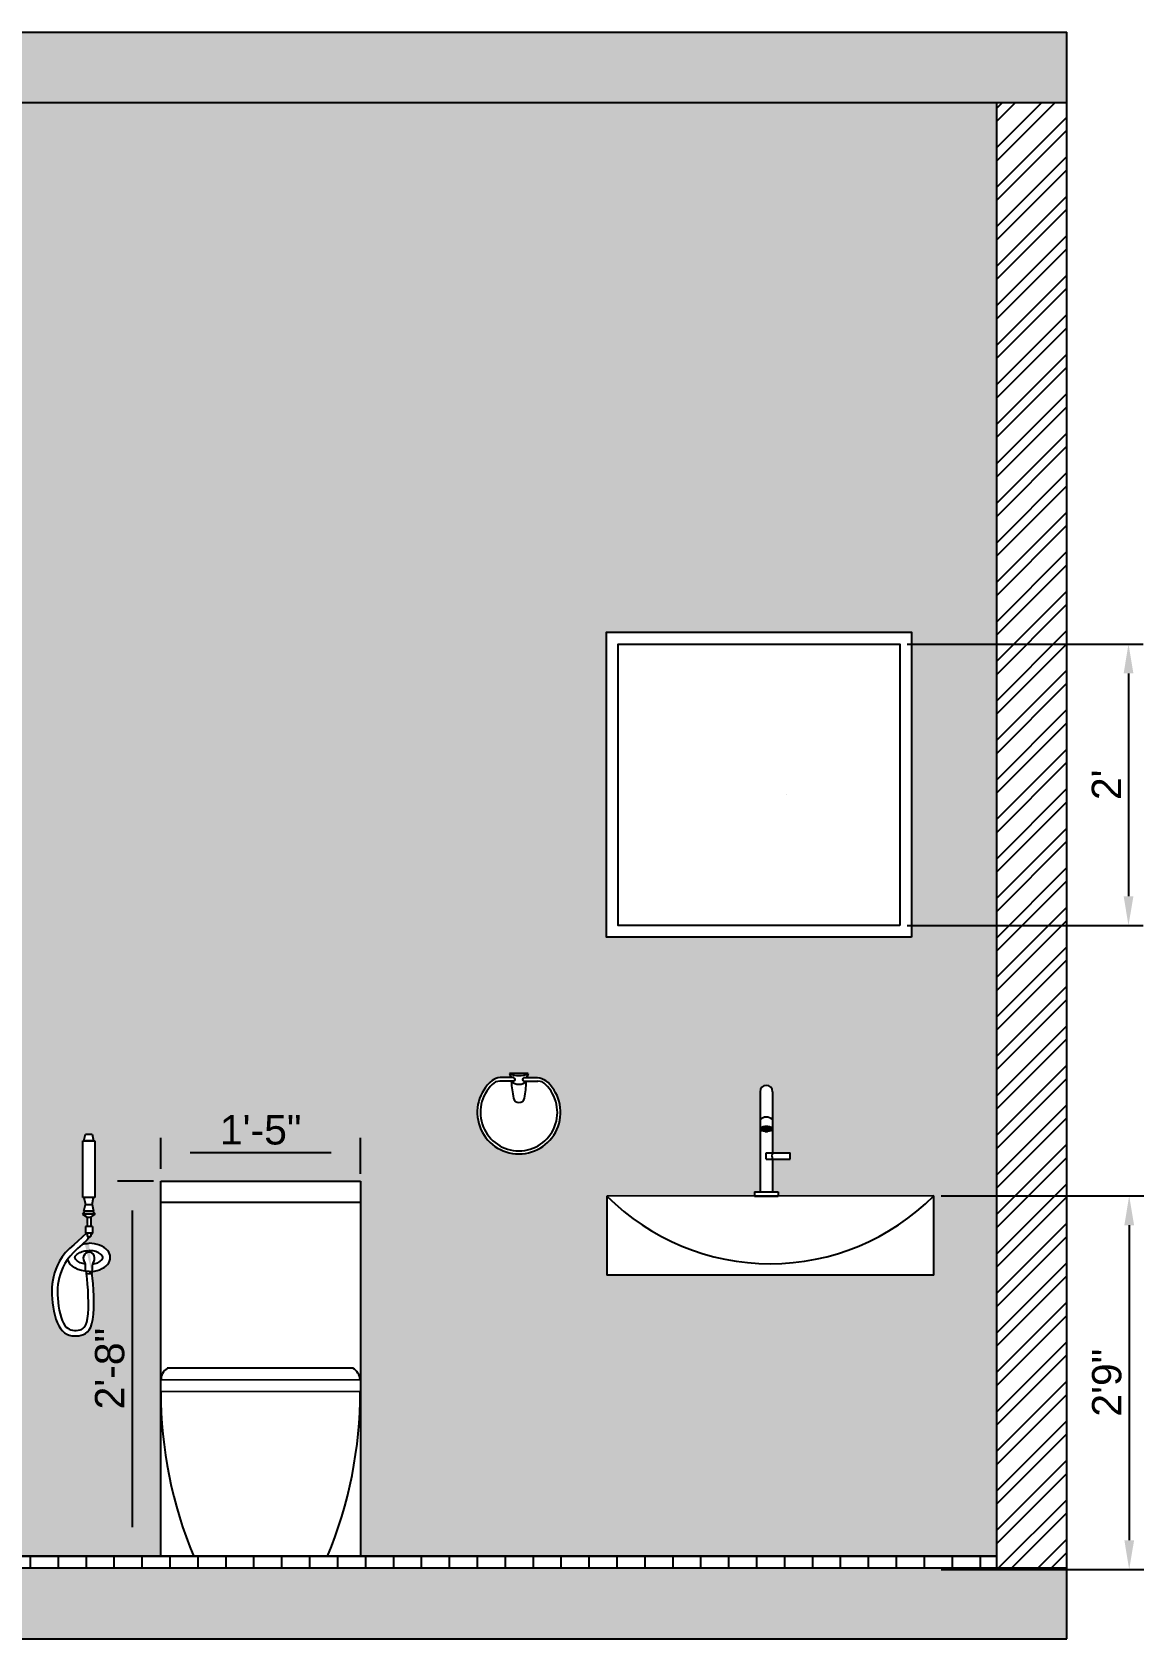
# Model space of a CAD drawing. Header units: feet. Extents: x 600 to 2744, y 411 to 1435.
# Drawn here: x 1417.1 to 1511.9, y 468.8 to 605.8 of the extents above; entities that cross this region are included whole.
import ezdxf

# ---------------------------------------------------------------- set-up
doc = ezdxf.new("R2010")
doc.units = ezdxf.units.FT
for name, color, linetype in [('detail 1', 8, 'Continuous'), ('freecads.com', 7, 'Continuous'), ('model', 250, 'Continuous')]:
    doc.layers.add(name, color=color, linetype=linetype)
doc.styles.get("Standard").update_dxf_attribs({"font": 'arial.ttf'})
doc.dimstyles.new('Copy of ISO-25', dxfattribs={"dimtxt": 2.5, "dimasz": 2.5, "dimexe": 1.25, "dimexo": 0.625, "dimtad": 1, "dimdec": 0, "dimlunit": 4, "dimtxsty": 'Standard', "dimcen": 2.5, "dimadec": 0, "dimazin": 0, "dimtfac": 1, "dimtdec": 0, "dimtmove": 0, "dimatfit": 3, "dimfxl": 1, "dimarcsym": 0})

# ---------------------------------------------------------------- blocks, each defined once
blk = doc.blocks.new('Tap 04')
at = {"ltscale": 80}
for p, q in [((-17, 281.7), (-17, 12)), ((17, 281.7), (17, 117.5)), ((0, 117.5), (64, 117.5)), ((0, 100), (0, 117.5)), ((0, 100), (64, 100)), ((17, 100), (17, 12)), ((64, 100), (64, 117.5)), ((-32, 12), (-32, 0)), ((-32, 12), (32, 12)), ((-32, 0), (32, 0)), ((32, 12), (32, 0))]:
    blk.add_line(p, q, dxfattribs=at)
for centre, radius, start, end in [((0, 281.7), 17, 0, 180), ((0, 187), 26.2, 49.6355, 130.3645), ((0, 156.9), 31.6, 57.4419, 122.5581), ((0, 206.4), 31.6, 237.4419, 302.5581), ((37.2, 108.7), 22.1, 156.6309, 203.3691)]:
    blk.add_arc(centre, radius, start, end, dxfattribs=at)
for p in [(-16, 182.5), (-16, 181.5), (-15, 181), (-14.5, 182.5), (-14.5, 182.5), (-14, 183.5), (-14, 180), (-13.5, 182), (-13, 184), (-12, 184.5), (-12, 180), (-12, 180), (-12, 178.5), (-11.5, 183), (-11, 185.5), (-10.5, 178), (-9.5, 184.5), (-9.5, 181), (-9, 179), (-9, 179), (-8.5, 181.5), (-8, 185.5), (-7.5, 183.5), (-7.5, 183.5), (-7.5, 183.5), (-7.5, 182.5), (-6.5, 180.5), (-6.5, 180.5), (-6.5, 180.5), (-6.5, 180.5), (-6, 186), (-6, 184), (-5.5, 185), (-5.5, 182.5), (-5.5, 178.5), (-5, 180), (-5, 177.5), (-5, 176.5), (-5, 176.5), (-4.5, 184.5), (-4, 183.5), (-4, 182.5), (-4, 181.5), (-3.5, 186), (-3.5, 186), (-3.5, 185), (-3.5, 176.5), (-2.5, 182.5), (-2.5, 181.5), (-2.5, 181.5), (-2.5, 181.5), (-2.5, 181.5), (-2.5, 181.5), (-2.5, 180.5), (-2.5, 179), (-2.5, 179), (-2.5, 179), (-2.5, 174.9), (-2, 187), (-2, 183.5), (-1.5, 184.5), (-1.5, 176.5), (-1.5, 176), (-0.5, 182.5), (-0.5, 182.5), (-0.5, 182.5), (0, 187), (0, 185), (0, 185), (0, 174.8), (0.5, 186), (0.5, 183.5), (0.5, 180.5), (0.5, 179), (0.5, 177.5), (1, 182), (1, 176.5), (2, 186), (2, 182), (2, 182), (2, 182), (2, 178), (2, 174.8), (3, 180), (3.5, 187), (3.5, 184), (3.5, 182), (4, 185), (4, 182), (4, 182), (4, 176), (4.5, 180), (4.5, 180), (5, 187), (5.5, 178.5), (6.5, 186), (6.5, 185), (6.5, 182.5), (6.5, 182.5), (7, 178), (7.5, 179.5), (7.5, 177), (8, 181.5), (8, 181.5), (8.5, 184), (8.5, 184), (9, 179.5), (9, 179.5), (9, 178), (9.5, 185), (9.5, 182), (9.5, 182), (10, 183.5), (11, 183.5), (11.5, 179), (12, 184), (12, 184), (12, 180), (12.5, 182.5), (13.5, 182.5), (13.5, 182.5), (13.5, 180.5), (13.5, 180.5), (15, 180.5)]:
    blk.add_point(p, dxfattribs=at)
blk = doc.blocks.new('*D80')
at = {"color": 0, "linetype": 'Continuous', "lineweight": -2, "transparency": 16777216}
for p, q in [((1428.08, 508.84), (1428.08, 511.5)), ((1445.08, 508.44), (1445.08, 511.5)), ((1430.58, 510.25), (1442.58, 510.25))]:
    blk.add_line(p, q, dxfattribs=at)
at = {"color": 0, "transparency": 16777216}
for points in [[(1430.58, 510.67), (1430.58, 509.84), (1428.08, 510.25)], [(1442.58, 510.67), (1442.58, 509.84), (1445.08, 510.25)]]:
    blk.add_solid(points, dxfattribs=at)
at = {"layer": 'Defpoints', "color": 0, "transparency": 16777216}
for p in [(1445.08, 510.25), (1428.08, 508.22), (1445.08, 507.81)]:
    blk.add_point(p, dxfattribs=at)
at = {"color": 0, "transparency": 16777216, "insert": (1436.58, 512.16), "char_height": 2.5, "attachment_point": 5}
blk.add_mtext('1\'-5"', dxfattribs=at)
blk = doc.blocks.new('*D81')
at = {"color": 0, "linetype": 'Continuous', "lineweight": -2, "transparency": 16777216}
for p, q in [((1427.45, 507.81), (1424.37, 507.81)), ((1425.62, 505.31), (1425.62, 478.32)), ((1427.45, 475.82), (1424.37, 475.82))]:
    blk.add_line(p, q, dxfattribs=at)
at = {"color": 0, "transparency": 16777216}
for points in [[(1425.2, 505.31), (1426.04, 505.31), (1425.62, 507.81)], [(1425.2, 478.32), (1426.04, 478.32), (1425.62, 475.82)]]:
    blk.add_solid(points, dxfattribs=at)
at = {"layer": 'Defpoints', "color": 0, "transparency": 16777216}
for p in [(1428.08, 507.81), (1425.62, 475.82), (1428.08, 475.82)]:
    blk.add_point(p, dxfattribs=at)
at = {"color": 0, "transparency": 16777216, "insert": (1423.72, 491.82), "char_height": 2.5, "attachment_point": 5, "rotation": 90}
blk.add_mtext('2\'-8"', dxfattribs=at)
blk = doc.blocks.new('*D82')
at = {"color": 0, "linetype": 'Continuous', "lineweight": -2, "transparency": 16777216}
for p, q in [((1494.58, 506.55), (1511.86, 506.55)), ((1510.61, 504.05), (1510.61, 477.19)), ((1494.58, 474.69), (1511.86, 474.69))]:
    blk.add_line(p, q, dxfattribs=at)
at = {"color": 0, "transparency": 16777216}
for points in [[(1510.2, 504.05), (1511.03, 504.05), (1510.61, 506.55)], [(1510.2, 477.19), (1511.03, 477.19), (1510.61, 474.69)]]:
    blk.add_solid(points, dxfattribs=at)
at = {"layer": 'Defpoints', "color": 0, "transparency": 16777216}
for p in [(1493.96, 506.55), (1493.96, 474.69), (1510.61, 474.69)]:
    blk.add_point(p, dxfattribs=at)
at = {"color": 0, "transparency": 16777216, "insert": (1508.71, 490.62), "char_height": 2.5, "attachment_point": 5, "rotation": 90}
blk.add_mtext('2\'9"', dxfattribs=at)
blk = doc.blocks.new('*D78')
at = {"color": 0, "linetype": 'Continuous', "lineweight": -2, "transparency": 16777216}
for p, q in [((1491.68, 553.59), (1511.8, 553.59)), ((1510.55, 551.09), (1510.55, 532.09)), ((1491.68, 529.59), (1511.8, 529.59))]:
    blk.add_line(p, q, dxfattribs=at)
at = {"color": 0, "transparency": 16777216}
for points in [[(1510.14, 551.09), (1510.97, 551.09), (1510.55, 553.59)], [(1510.14, 532.09), (1510.97, 532.09), (1510.55, 529.59)]]:
    blk.add_solid(points, dxfattribs=at)
at = {"layer": 'Defpoints', "color": 0, "transparency": 16777216}
for p in [(1491.05, 553.59), (1491.05, 529.59), (1510.55, 529.59)]:
    blk.add_point(p, dxfattribs=at)
at = {"color": 0, "transparency": 16777216, "insert": (1508.67, 541.59), "char_height": 2.5, "attachment_point": 5, "rotation": 90}
blk.add_mtext("2'", dxfattribs=at)

msp = doc.modelspace()

# ---------------------------------------------------------------- hatches: boundary and pattern name
at = {"true_color": 0x000000, "transparency": 33554687}
h = msp.add_hatch(dxfattribs=at)
h.set_pattern_fill('AR-CONC', color=18, scale=0.04)
h.set_pattern_definition([(50, (-2259.6905, -415.154), (7.287387, -0.637563), [0.762, -8.382]), (355, (-2259.6905, -415.154), (-1.409737, 7.642274), [0.6096, -6.705623]), (100.45144, (-2259.083, -415.207), (5.87765, 7.00471), [0.6476, -7.12361]), (46.1842, (-2259.6905, -413.122), (10.843162, -1.681693), [1.143, -12.573]), (96.63556, (-2258.787, -413.262), (9.496165, 9.897045), [0.9714, -10.685424]), (351.18415, (-2259.69, -413.122), (9.496165, 9.897045), [0.9144, -10.05839]), (21, (-2258.6745, -413.63), (6.064576, -4.090608), [0.762, -8.382]), (326, (-2258.6745, -413.63), (2.472081, 7.367519), [0.6096, -6.7056]), (71.45144, (-2258.169, -413.971), (8.536657, 3.276911), [0.6476, -7.123598]), (37.5, (-2259.6905, -415.154), (0.1235441, 3.3822016), [0, -6.62432, 0, -6.8072, 0, -6.731]), (7.5, (-2259.6905, -415.154), (2.6727865, 4.007223), [0, -3.88112, 0, -6.47192, 0, -2.5654]), (327.5, (-2261.9562, -415.154), (5.4236238, -0.2291498), [0, -2.54, 0, -7.9248, 0, -10.5156]), (317.5, (-2262.972, -415.154), (5.925167, 1.0170596), [0, -3.302, 0, -5.26288, 0, -7.4676])])
h.paths.add_polyline_path([(1505.3, 605.75), (1499.3, 605.75), (1362.3, 605.75), (1356.32, 605.75), (1356.32, 599.75), (1362.3, 599.75), (1499.3, 599.75), (1505.3, 599.75)])
h.paths.add_polyline_path([(1505.3, 474.83), (1499.3, 474.83), (1362.32, 474.83), (1356.32, 474.83), (1356.32, 468.78), (1362.32, 468.78), (1505.3, 468.78)])
at = {"true_color": 0xdadbdc}
h = msp.add_hatch(color=254, dxfattribs=at)
h.dxf.hatch_style = 1
h.paths.add_polyline_path([(1499.3, 599.75), (1410.37, 599.75), (1410.37, 475.83), (1428.08, 475.83), (1428.08, 488.79, -0.007314), (1428.07, 489.85), (1428.08, 489.85), (1428.08, 507.81), (1445.08, 507.81), (1445.08, 475.83), (1499.3, 475.83)])
h.paths.add_polyline_path([(1466.05, 554.59), (1492.05, 554.59), (1492.05, 528.59), (1466.05, 528.59)], flags=16)
h.paths.add_polyline_path([(1467.05, 553.59), (1491.05, 553.59), (1491.05, 529.59), (1467.05, 529.59)], flags=0)
h.paths.add_polyline_path([(1456.98, 516.63), (1457.94, 516.63, -0.033809), (1457.79, 516.99), (1459.39, 516.99, -0.033809), (1459.24, 516.63), (1460.19, 516.63, -0.12465), (1460.86, 516.39, -2.755759), (1456.31, 516.39, -0.12465)], flags=16)
h.paths.add_polyline_path([(1458.12, 514.88, 0.3683), (1458.59, 514.51, 0.364182), (1459.06, 514.88, 0.031975), (1459.24, 516.31, -0.171278), (1458.59, 516.05, -0.171278), (1457.94, 516.31, 0.031975)], flags=0)
edge = h.paths.add_edge_path(flags=16)
edge.add_line((1422.22, 511.82), (1422.34, 511.24))
edge.add_line((1422.34, 511.24), (1422.45, 511.24))
edge.add_line((1422.45, 511.24), (1422.45, 506.4))
edge.add_line((1422.45, 506.4), (1422.34, 506.4))
edge.add_line((1422.34, 506.4), (1422.22, 505.82))
edge.add_line((1422.22, 505.82), (1422.36, 505.14))
edge.add_line((1422.36, 505.14), (1422.46, 504.99))
edge.add_line((1422.46, 504.99), (1422.09, 504.73))
edge.add_line((1422.09, 504.73), (1422.09, 503.95))
edge.add_line((1422.09, 503.95), (1422.24, 503.95))
edge.add_line((1422.24, 503.95), (1422.24, 503.37))
edge.add_line((1422.24, 503.37), (1422.09, 503.18))
edge.add_line((1422.09, 503.18), (1422.09, 503.08))
edge.add_line((1422.09, 503.08), (1422.01, 503.08))
edge.add_line((1422.01, 503.08), (1421.79, 502.81))
edge.add_line((1421.79, 502.81), (1421.41, 502.45))
edge.add_ellipse((1421.95, 501.3), major_axis=(-1.81, 0), ratio=0.665405, start_angle=-90, end_angle=-72.6877, ccw=False)
edge.add_ellipse((1421.95, 501.3), major_axis=(1.81, 0), ratio=0.665405, start_angle=279.2489, end_angle=450, ccw=False)
edge.add_line((1422.18, 500.09), (1422.18, 500.01))
edge.add_line((1422.18, 500.01), (1422.24, 499.53))
edge.add_line((1422.24, 499.53), (1422.29, 499.06))
edge.add_line((1422.29, 499.06), (1422.33, 498.55))
edge.add_line((1422.33, 498.55), (1422.36, 498.01))
edge.add_line((1422.36, 498.01), (1422.37, 497.47))
edge.add_line((1422.37, 497.47), (1422.36, 496.94))
edge.add_line((1422.36, 496.94), (1422.33, 496.45))
edge.add_line((1422.33, 496.45), (1422.28, 496.02))
edge.add_line((1422.28, 496.02), (1422.2, 495.66))
edge.add_line((1422.2, 495.66), (1422.05, 495.23))
edge.add_line((1422.05, 495.23), (1421.76, 494.87))
edge.add_line((1421.76, 494.87), (1421.4, 494.69))
edge.add_line((1421.4, 494.69), (1420.99, 494.61))
edge.add_line((1420.99, 494.61), (1420.56, 494.61))
edge.add_line((1420.56, 494.61), (1420.15, 494.71))
edge.add_line((1420.15, 494.71), (1419.76, 494.94))
edge.add_line((1419.76, 494.94), (1419.52, 495.23))
edge.add_line((1419.52, 495.23), (1419.37, 495.47))
edge.add_line((1419.37, 495.47), (1419.24, 495.74))
edge.add_line((1419.24, 495.74), (1419.13, 496.05))
edge.add_line((1419.13, 496.05), (1419.03, 496.38))
edge.add_line((1419.03, 496.38), (1418.95, 496.72))
edge.add_line((1418.95, 496.72), (1418.89, 497.07))
edge.add_line((1418.89, 497.07), (1418.84, 497.42))
edge.add_line((1418.84, 497.42), (1418.81, 497.77))
edge.add_line((1418.81, 497.77), (1418.78, 498.1))
edge.add_line((1418.78, 498.1), (1418.78, 498.42))
edge.add_line((1418.78, 498.42), (1418.79, 498.73))
edge.add_line((1418.79, 498.73), (1418.81, 499.04))
edge.add_line((1418.81, 499.04), (1418.86, 499.35))
edge.add_line((1418.86, 499.35), (1418.93, 499.66))
edge.add_line((1418.93, 499.66), (1419.01, 499.98))
edge.add_line((1419.01, 499.98), (1419.13, 500.3))
edge.add_line((1419.13, 500.3), (1419.27, 500.64))
edge.add_line((1419.27, 500.64), (1419.44, 500.99))
edge.add_line((1419.44, 500.99), (1419.66, 501.35))
edge.add_line((1419.66, 501.35), (1419.94, 501.71))
edge.add_line((1419.94, 501.71), (1420.28, 502.06))
edge.add_line((1420.28, 502.06), (1420.64, 502.37))
edge.add_line((1420.64, 502.37), (1421, 502.69))
edge.add_line((1421, 502.69), (1421.65, 503.3))
edge.add_line((1421.65, 503.3), (1421.65, 503.95))
edge.add_line((1421.65, 503.95), (1421.8, 504.73))
edge.add_line((1421.8, 504.73), (1421.4, 504.99))
edge.add_line((1421.4, 504.99), (1421.5, 505.14))
edge.add_line((1421.5, 505.14), (1421.64, 505.82))
edge.add_line((1421.64, 505.82), (1421.52, 506.4))
edge.add_line((1421.52, 506.4), (1421.41, 506.4))
edge.add_line((1421.41, 506.4), (1421.41, 511.24))
edge.add_line((1421.41, 511.24), (1421.52, 511.24))
edge.add_line((1421.52, 511.24), (1421.64, 511.82))
edge.add_line((1421.64, 511.82), (1422.22, 511.82))
edge = h.paths.add_edge_path(flags=0)
edge.add_ellipse((1421.95, 501.3), major_axis=(-1.81, 0), ratio=0.665405, start_angle=82.6408, end_angle=90, ccw=False)
edge.add_line((1421.71, 500.1), (1421.71, 500.09))
h.paths.add_polyline_path([(1419.4, 499.56), (1419.34, 499.27), (1419.29, 498.99), (1419.27, 498.7), (1419.26, 498.41), (1419.26, 498.11), (1419.28, 497.79), (1419.35, 497.14), (1419.41, 496.81), (1419.48, 496.49), (1419.57, 496.19), (1419.67, 495.92), (1419.78, 495.69), (1419.89, 495.5), (1420.01, 495.36), (1420.13, 495.26), (1420.26, 495.18), (1420.4, 495.13), (1420.55, 495.09), (1420.7, 495.08), (1420.86, 495.08), (1421.03, 495.09), (1421.18, 495.12), (1421.3, 495.16), (1421.4, 495.21), (1421.49, 495.29), (1421.58, 495.39), (1421.72, 495.65), (1421.75, 495.79), (1421.63, 495.46), (1421.42, 495.2), (1421.11, 495.1), (1420.78, 495.07), (1420.47, 495.1), (1420.19, 495.21), (1419.94, 495.42), (1419.72, 495.78), (1419.57, 496.19), (1419.48, 496.49), (1419.41, 496.81), (1419.35, 497.14), (1419.28, 497.79), (1419.26, 498.11), (1419.26, 498.41), (1419.27, 498.85), (1419.36, 499.42)], flags=0)
edge = h.paths.add_edge_path(flags=0)
edge.add_spline(control_points=[(1421.95, 501.88), (1422.11, 501.88), (1422.27, 501.86), (1422.57, 501.79), (1422.7, 501.74), (1422.88, 501.64), (1422.93, 501.6), (1423.02, 501.52), (1423.06, 501.48), (1423.1, 501.41), (1423.12, 501.38), (1423.13, 501.34), (1423.14, 501.32), (1423.14, 501.3)], knot_values=[6.283185, 6.283185, 6.283185, 6.283185, 6.626832, 6.626832, 6.987964, 6.987964, 7.204468, 7.204468, 7.420972, 7.420972, 7.637477, 7.637477, 7.853981, 7.853981, 7.853981, 7.853981], degree=3, periodic=0)
edge.add_spline(control_points=[(1423.14, 501.3), (1423.14, 501.29), (1423.14, 501.28), (1423.13, 501.25), (1423.12, 501.22), (1423.08, 501.15), (1423.05, 501.1), (1422.93, 500.99), (1422.82, 500.91), (1422.56, 500.8), (1422.41, 500.76), (1422.25, 500.74)], knot_values=[4.931842, 4.931842, 4.931842, 4.931842, 5.013092, 5.013092, 5.281857, 5.281857, 5.550623, 5.550623, 5.928651, 5.928651, 6.283185, 6.283185, 6.283185, 6.283185], degree=3, periodic=0)
edge.add_line((1422.24, 500.73), (1422.24, 500.68))
edge.add_arc((1422.38, 500.68), 0.146, 140.2526, 180, ccw=False)
edge.add_arc((1421.75, 501.21), 0.68, 320.2526, 391.6374)
edge.add_arc((1421.95, 501.3), 0.461, 34.1822, 145.8178)
edge.add_arc((1422.14, 501.21), 0.68, 148.3626, 224.3833)
edge.add_spline(control_points=[(1420.75, 501.3), (1420.75, 501.29), (1420.75, 501.28), (1420.76, 501.25), (1420.77, 501.22), (1420.81, 501.15), (1420.84, 501.1), (1420.96, 500.99), (1421.07, 500.91), (1421.33, 500.8), (1421.48, 500.76), (1421.64, 500.74)], knot_values=[4.930127, 4.930127, 4.930127, 4.930127, 5.011376, 5.011376, 5.280142, 5.280142, 5.548907, 5.548907, 5.926936, 5.926936, 6.283185, 6.283185, 6.283185, 6.283185], degree=3, periodic=0)
edge.add_line((1421.65, 500.73), (1421.65, 500.68))
edge.add_arc((1421.51, 500.68), 0.146, 0, 23.0113)
edge.add_spline(control_points=[(1421.64, 500.74), (1421.48, 500.76), (1421.33, 500.8), (1421.07, 500.91), (1420.96, 500.99), (1420.84, 501.1), (1420.81, 501.15), (1420.77, 501.22), (1420.76, 501.25), (1420.75, 501.28), (1420.75, 501.29), (1420.75, 501.3)], knot_values=[4.930127, 4.930127, 4.930127, 4.930127, 5.286376, 5.286376, 5.664404, 5.664404, 5.93317, 5.93317, 6.201936, 6.201936, 6.283185, 6.283185, 6.283185, 6.283185], degree=3, periodic=0)
edge.add_spline(control_points=[(1421.94, 501.88), (1421.78, 501.88), (1421.62, 501.86), (1421.32, 501.79), (1421.19, 501.74), (1421.01, 501.64), (1420.95, 501.6), (1420.87, 501.52), (1420.83, 501.48), (1420.79, 501.41), (1420.77, 501.38), (1420.76, 501.34), (1420.75, 501.32), (1420.75, 501.3)], knot_values=[6.283185, 6.283185, 6.283185, 6.283185, 6.626832, 6.626832, 6.987964, 6.987964, 7.204468, 7.204468, 7.420972, 7.420972, 7.637477, 7.637477, 7.853981, 7.853981, 7.853981, 7.853981], degree=3, periodic=0)
h.paths.add_polyline_path([(1480.22, 515.42), (1480.22, 510.22), (1481.7, 510.22), (1481.7, 509.67), (1480.22, 509.67), (1480.22, 506.89), (1480.69, 506.89), (1480.69, 506.54), (1493.96, 506.55), (1493.96, 499.8), (1466.09, 499.8), (1466.09, 506.53), (1478.66, 506.54), (1478.66, 506.89), (1479.14, 506.89), (1479.14, 515.42, -1)], flags=16)
h.paths.add_polyline_path([(1480.3, 512.25, -0.34842), (1479.06, 512.25, -0.34842)], flags=16)
h.paths.add_polyline_path([(1410.37, 599.75), (1362.32, 599.75), (1362.32, 558.89), (1410.37, 558.89)])
h.paths.add_polyline_path([(1410.37, 558.89), (1397.86, 558.89), (1397.86, 474.83), (1410.37, 474.83)])
h.paths.add_polyline_path([(1373.43, 558.89), (1362.32, 558.89), (1362.32, 474.83), (1373.43, 474.83)])
at = {"true_color": 0x000000, "transparency": 33554687}
h = msp.add_hatch(dxfattribs=at)
h.set_pattern_fill('ANSI32', color=18, scale=0.25)
h.set_pattern_definition([(45, (-2259.6905, -415.154), (-1.683798, 1.683798), []), (45, (-2258.568, -415.154), (-1.683798, 1.683798), [])])
h.paths.add_polyline_path([(1505.3, 599.75), (1499.3, 599.75), (1499.3, 474.83), (1505.3, 474.83)])
h = msp.add_hatch(dxfattribs=at)
h.set_pattern_fill('NET', color=18, scale=0.75)
h.set_pattern_definition([(0, (-2259.6905, -426.5258), (0, 2.38125), []), (90, (-2259.6905, -426.5258), (-2.38125, 1e-16), [])])
h.paths.add_polyline_path([(1499.3, 475.83), (1410.37, 475.83), (1410.37, 474.83), (1499.3, 474.83)])

# ---------------------------------------------------------------- linework, layer by layer
for p, q in [((1362.3, 605.75), (1499.3, 605.75)), ((1499.3, 605.75), (1505.3, 605.75)), ((1505.3, 468.78), (1505.3, 605.75)), ((1362.3, 599.75), (1499.3, 599.75)), ((1499.3, 599.75), (1499.3, 474.83)), ((1499.3, 599.75), (1505.3, 599.75)), ((1428.08, 475.82), (1428.08, 507.81)), ((1428.08, 507.81), (1445.08, 507.81)), ((1445.08, 507.81), (1445.08, 475.83)), ((1428.14, 506.01), (1445.08, 506.01)), ((1466.09, 506.53), (1466.09, 499.8)), ((1493.96, 499.8), (1493.96, 506.55)), ((1493.96, 499.8), (1466.09, 499.8)), ((1444.44, 491.87), (1428.6, 491.85)), ((1445.07, 490.87), (1428.08, 490.85)), ((1445.08, 489.87), (1428.07, 489.85)), ((1362.32, 474.83), (1499.3, 474.83)), ((1499.3, 474.83), (1505.3, 474.83)), ((1362.32, 468.78), (1505.3, 468.78))]:
    msp.add_line(p, q)
at = {"color": 18, "true_color": 0x000000}
for p, q in [((1481.43, 540.75), (1481.43, 540.75)), ((1493.96, 506.55), (1466.09, 506.53))]:
    msp.add_line(p, q, dxfattribs=at)
at = {"color": 242, "true_color": 0xcd2027}
msp.add_line((1410.37, 475.83), (1499.3, 475.83), dxfattribs=at)
at = {"color": 18, "true_color": 0x000000}
for points in [[(1410.37, 599.75), (1499.3, 599.75), (1499.3, 475.83), (1410.37, 475.83)], [(1492.05, 528.59), (1466.05, 528.59), (1466.05, 554.59), (1492.05, 554.59)], [(1491.05, 529.59), (1467.05, 529.59), (1467.05, 553.59), (1491.05, 553.59)]]:
    msp.add_lwpolyline(points, close=True, dxfattribs=at)
for centre, radius, start, end in [((1480.01, 520.44), 19.68, 224.969, 315.0989), ((1429.25, 490.87), 1.17, 123.6286, 181.2835), ((1443.69, 490.7), 1.39, 7.1184, 57.4024), ((1464.31, 489.78), 36.24, 179.8953, 202.6834), ((1408.83, 489.81), 36.24, 337.3166, 0.1047)]:
    msp.add_arc(centre, radius, start, end)
at = {"layer": 'detail 1', "color": 8}
for p, q in [((1458.16, 516.32), (1457.93, 516.32)), ((1459.01, 516.32), (1459.25, 516.32))]:
    msp.add_line(p, q, dxfattribs=at)
for points in [[(1458.17, 516.63), (1457.94, 516.63)], [(1459.01, 516.63), (1459.24, 516.63)]]:
    msp.add_lwpolyline(points, dxfattribs=at)
for centre, radius, start, end in [((1458.59, 518.56), 1.76, 242.9261, 297.0739), ((1458.11, 516.47), 0.164, 288.8464, 69.4271), ((1459.07, 516.47), 0.164, 110.5729, 251.1536), ((1458.63, 517.11), 1.05, 228.3027, 267.7143), ((1458.55, 517.11), 1.05, 272.2857, 311.6973)]:
    msp.add_arc(centre, radius, start, end, dxfattribs=at)
at = {"layer": 'freecads.com'}
for p, q in [((1421.41, 511.24), (1422.45, 511.24)), ((1421.41, 506.4), (1421.41, 511.24)), ((1421.52, 511.24), (1421.64, 511.82)), ((1422.34, 511.24), (1421.52, 511.24)), ((1421.64, 511.82), (1422.22, 511.82)), ((1422.22, 511.82), (1422.34, 511.24)), ((1422.45, 511.24), (1422.45, 506.4)), ((1422.45, 506.4), (1421.41, 506.4)), ((1422.34, 506.4), (1421.52, 506.4)), ((1421.52, 506.4), (1421.64, 505.82)), ((1421.52, 505.25), (1421.64, 505.82)), ((1421.64, 505.82), (1422.22, 505.82)), ((1421.64, 505.82), (1422.22, 505.82)), ((1422.22, 505.82), (1422.34, 506.4)), ((1422.22, 505.82), (1422.34, 505.25)), ((1421.4, 504.99), (1421.58, 505.25)), ((1422.46, 504.99), (1421.4, 504.99)), ((1422.46, 504.99), (1421.4, 504.99)), ((1421.4, 504.99), (1421.8, 504.73)), ((1422.34, 505.25), (1421.52, 505.25)), ((1421.58, 505.25), (1422.28, 505.25)), ((1421.8, 504.73), (1422.09, 504.73)), ((1421.8, 504.73), (1421.8, 503.95)), ((1422.09, 504.73), (1422.46, 504.99)), ((1422.09, 504.73), (1422.09, 503.95)), ((1422.28, 505.25), (1422.46, 504.99)), ((1421, 502.69), (1420.64, 502.37)), ((1421.72, 503.37), (1421, 502.69)), ((1421.79, 502.81), (1421.37, 502.41)), ((1421.65, 503.95), (1421.65, 503.37)), ((1422.24, 503.95), (1421.65, 503.95)), ((1422.24, 503.37), (1421.65, 503.37)), ((1422.01, 503.08), (1421.79, 502.81)), ((1421.8, 503.37), (1421.8, 503.08)), ((1421.8, 503.08), (1422.09, 503.08)), ((1422.09, 503.37), (1422.09, 503.08)), ((1422.24, 503.37), (1422.09, 503.18)), ((1422.24, 503.95), (1422.24, 503.37)), ((1419.66, 501.35), (1419.44, 500.99)), ((1419.94, 501.71), (1419.66, 501.35)), ((1420.28, 502.06), (1419.94, 501.71)), ((1420.34, 501.41), (1420.09, 501.09)), ((1420.64, 502.37), (1420.28, 502.06)), ((1420.63, 501.73), (1420.34, 501.41)), ((1420.98, 502.07), (1420.63, 501.73)), ((1421.37, 502.41), (1420.98, 502.07)), ((1419.01, 499.98), (1418.93, 499.66)), ((1419.13, 500.3), (1419.01, 499.98)), ((1419.27, 500.64), (1419.13, 500.3)), ((1419.44, 500.99), (1419.27, 500.64)), ((1419.59, 500.15), (1419.48, 499.85)), ((1419.73, 500.45), (1419.59, 500.15)), ((1419.89, 500.77), (1419.73, 500.45)), ((1420.09, 501.09), (1419.89, 500.77)), ((1421.65, 500.11), (1421.65, 500.68)), ((1421.71, 500.1), (1421.71, 499.94)), ((1421.71, 499.94), (1422.18, 499.94)), ((1421.78, 499.48), (1421.72, 499.94)), ((1422.18, 500.1), (1422.18, 499.94)), ((1422.24, 499.53), (1422.18, 500)), ((1422.24, 500.11), (1422.24, 500.68)), ((1418.79, 498.73), (1418.78, 498.42)), ((1418.81, 499.04), (1418.79, 498.73)), ((1418.86, 499.35), (1418.81, 499.04)), ((1418.93, 499.66), (1418.86, 499.35)), ((1419.27, 498.7), (1419.26, 498.41)), ((1419.29, 498.99), (1419.27, 498.7)), ((1419.34, 499.27), (1419.29, 498.99)), ((1419.4, 499.56), (1419.34, 499.27)), ((1419.48, 499.85), (1419.4, 499.56)), ((1421.83, 499.02), (1421.78, 499.48)), ((1421.87, 498.52), (1421.83, 499.02)), ((1422.29, 499.06), (1422.24, 499.53)), ((1422.33, 498.55), (1422.29, 499.06)), ((1418.78, 498.42), (1418.78, 498.1)), ((1418.78, 498.1), (1418.81, 497.77)), ((1418.81, 497.77), (1418.84, 497.42)), ((1418.84, 497.42), (1418.89, 497.07)), ((1419.26, 498.41), (1419.26, 498.11)), ((1419.26, 498.11), (1419.28, 497.79)), ((1419.28, 497.79), (1419.35, 497.14)), ((1421.89, 497.99), (1421.87, 498.52)), ((1421.91, 497.47), (1421.89, 497.99)), ((1421.9, 496.96), (1421.91, 497.47)), ((1422.36, 498.01), (1422.33, 498.55)), ((1422.37, 497.47), (1422.36, 498.01)), ((1422.36, 496.94), (1422.37, 497.47)), ((1418.89, 497.07), (1418.95, 496.72)), ((1418.95, 496.72), (1419.03, 496.38)), ((1419.03, 496.38), (1419.13, 496.05)), ((1419.13, 496.05), (1419.24, 495.74)), ((1419.35, 497.14), (1419.41, 496.81)), ((1419.41, 496.81), (1419.48, 496.49)), ((1419.48, 496.49), (1419.57, 496.19)), ((1419.57, 496.19), (1419.67, 495.92)), ((1419.67, 495.92), (1419.78, 495.69)), ((1421.75, 495.79), (1421.82, 496.1)), ((1421.82, 496.1), (1421.87, 496.49)), ((1421.87, 496.49), (1421.9, 496.96)), ((1422.2, 495.66), (1422.28, 496.02)), ((1422.28, 496.02), (1422.33, 496.45)), ((1422.33, 496.45), (1422.36, 496.94)), ((1419.24, 495.74), (1419.37, 495.47)), ((1419.37, 495.47), (1419.52, 495.23)), ((1419.52, 495.23), (1419.68, 495.03)), ((1419.68, 495.03), (1419.86, 494.88)), ((1419.78, 495.69), (1419.89, 495.5)), ((1419.86, 494.88), (1420.06, 494.77)), ((1419.89, 495.5), (1420.01, 495.36)), ((1420.01, 495.36), (1420.13, 495.26)), ((1420.06, 494.77), (1420.26, 494.68)), ((1420.13, 495.26), (1420.26, 495.18)), ((1420.26, 495.18), (1420.4, 495.13)), ((1420.26, 494.68), (1420.47, 494.63)), ((1420.4, 495.13), (1420.55, 495.09)), ((1420.47, 494.63), (1420.68, 494.61)), ((1420.55, 495.09), (1420.7, 495.08)), ((1420.68, 494.61), (1420.89, 494.61)), ((1420.7, 495.08), (1420.86, 495.08)), ((1420.86, 495.08), (1421.03, 495.09)), ((1420.89, 494.61), (1421.09, 494.63)), ((1421.03, 495.09), (1421.18, 495.12)), ((1421.09, 494.63), (1421.29, 494.67)), ((1421.18, 495.12), (1421.3, 495.16)), ((1421.29, 494.67), (1421.48, 494.73)), ((1421.3, 495.16), (1421.4, 495.21)), ((1421.4, 495.21), (1421.49, 495.29)), ((1421.48, 494.73), (1421.66, 494.82)), ((1421.49, 495.29), (1421.58, 495.39)), ((1421.58, 495.39), (1421.67, 495.55)), ((1421.66, 494.82), (1421.82, 494.95)), ((1421.67, 495.55), (1421.75, 495.79)), ((1421.82, 494.95), (1421.97, 495.13)), ((1421.97, 495.13), (1422.09, 495.36)), ((1422.09, 495.36), (1422.2, 495.66))]:
    msp.add_line(p, q, dxfattribs=at)
for centre, radius, start, end in [((1422.14, 501.21), 0.68, 159.0202, 219.7474), ((1421.95, 501.3), 0.461, 18.4349, 161.5651), ((1421.75, 501.21), 0.68, 320.2526, 20.9798), ((1421.51, 500.68), 0.146, 0, 39.7474), ((1422.38, 500.68), 0.146, 140.2526, 180)]:
    msp.add_arc(centre, radius, start, end, dxfattribs=at)
at = {"layer": 'freecads.com', "extrusion": (0, 0, -1)}
for start_param, end_param in [(7.549018, 7.853982), (4.712389, 6.165103)]:
    msp.add_ellipse((1421.95, 501.3), major_axis=(-1.81, 0), ratio=0.665405, start_param=start_param, end_param=end_param, dxfattribs=at)
at = {"layer": 'freecads.com'}
msp.add_ellipse((1421.95, 501.3), major_axis=(1.81, 0), ratio=0.665405, start_param=4.712389, end_param=7.853982, dxfattribs=at)
for points, knots in [([(1421.64, 500.74), (1421.48, 500.76), (1421.33, 500.8), (1421.07, 500.91), (1420.96, 500.99), (1420.84, 501.1), (1420.81, 501.15), (1420.77, 501.22), (1420.76, 501.25), (1420.75, 501.28), (1420.75, 501.29), (1420.75, 501.3), (1420.75, 501.32), (1420.76, 501.34), (1420.77, 501.38), (1420.79, 501.41), (1420.83, 501.48), (1420.87, 501.52), (1420.95, 501.6), (1421.01, 501.64), (1421.19, 501.74), (1421.32, 501.79), (1421.62, 501.86), (1421.78, 501.88), (1421.94, 501.88)], [4.930127, 4.930127, 4.930127, 4.930127, 5.286376, 5.286376, 5.664404, 5.664404, 5.93317, 5.93317, 6.201936, 6.201936, 6.283185, 6.283185, 6.283185, 6.49969, 6.49969, 6.716194, 6.716194, 6.932699, 6.932699, 7.149203, 7.149203, 7.510335, 7.510335, 7.853981, 7.853981, 7.853981, 7.853981]), ([(1422.25, 500.74), (1422.41, 500.76), (1422.56, 500.8), (1422.82, 500.91), (1422.93, 500.99), (1423.05, 501.1), (1423.08, 501.15), (1423.12, 501.22), (1423.13, 501.25), (1423.14, 501.28), (1423.14, 501.29), (1423.14, 501.3), (1423.14, 501.32), (1423.13, 501.34), (1423.12, 501.38), (1423.1, 501.41), (1423.06, 501.48), (1423.02, 501.52), (1422.93, 501.6), (1422.88, 501.64), (1422.7, 501.74), (1422.57, 501.79), (1422.27, 501.86), (1422.11, 501.88), (1421.95, 501.88)], [4.931842, 4.931842, 4.931842, 4.931842, 5.286376, 5.286376, 5.664404, 5.664404, 5.93317, 5.93317, 6.201936, 6.201936, 6.283185, 6.283185, 6.283185, 6.49969, 6.49969, 6.716194, 6.716194, 6.932699, 6.932699, 7.149203, 7.149203, 7.510335, 7.510335, 7.853981, 7.853981, 7.853981, 7.853981])]:
    msp.add_open_spline(points, degree=3, knots=knots, dxfattribs=at)
at = {"layer": 'model'}
for p, q in [((1459.39, 516.99), (1457.79, 516.99)), ((1457.93, 516.32), (1456.97, 516.32)), ((1459.25, 516.32), (1460.21, 516.32))]:
    msp.add_line(p, q, dxfattribs=at)
for points in [[(1456.98, 516.63, 0.12465), (1456.31, 516.39, 3.568512)], [(1457.79, 516.99, 0.033809), (1457.94, 516.63, 0.623696)], [(1459.39, 516.99, -0.033809), (1459.24, 516.63, -0.623696)], [(1460.19, 516.63, -0.12465), (1460.86, 516.39, -3.568512)]]:
    msp.add_lwpolyline(points, format="xyb", dxfattribs=at)
for points in [[(1457.94, 516.63), (1456.98, 516.63)], [(1459.24, 516.63), (1460.19, 516.63)]]:
    msp.add_lwpolyline(points, dxfattribs=at)
for centre, radius, start, end in [((1458.59, 513.67), 3.55, 129.8893, 50.1107), ((1458.59, 513.67), 3.28, 133.8028, 46.1972), ((1456.92, 515.53), 0.79, 86.6262, 139.9839), ((1469.19, 517.02), 11.27, 183.686, 190.9134), ((1447.99, 517.02), 11.27, 349.0866, 356.314), ((1460.26, 515.53), 0.79, 40.0161, 93.3738), ((1458.58, 514.97), 0.467, 190.9134, 271.7883), ((1458.6, 514.97), 0.467, 268.2117, 349.0866)]:
    msp.add_arc(centre, radius, start, end, dxfattribs=at)

# ---------------------------------------------------------------- block references
at = {"xscale": 0.03164593010090606, "yscale": 0.03164593010090606, "zscale": 0.03164593010090606}
msp.add_blockref('Tap 04', (1479.68, 506.51), dxfattribs=at)

# ---------------------------------------------------------------- dimensions: what is measured, and where the dimension line sits
at = {"color": 242, "true_color": 0xcd2027}
for base, p1, p2, picture, middle in [((1510.55, 529.59), (1491.05, 553.59), (1491.05, 529.59), '*D78', (1508.67, 541.59)), ((1425.62, 475.82), (1428.08, 507.81), (1428.08, 475.82), '*D81', (1423.72, 491.82))]:
    dim = msp.add_linear_dim(base=base, p1=p1, p2=p2, angle=90, dimstyle='Copy of ISO-25', dxfattribs=at)
    dim.commit()
    dim.dimension.update_dxf_attribs({"geometry": picture, "text_midpoint": middle})
dim = msp.add_linear_dim(base=(1445.08, 510.25), p1=(1428.08, 508.22), p2=(1445.08, 507.81), dimstyle='Copy of ISO-25', dxfattribs=at)
dim.commit()
dim.dimension.update_dxf_attribs({"geometry": '*D80', "text_midpoint": (1436.58, 512.16)})
dim = msp.add_linear_dim(base=(1510.61, 474.69), p1=(1493.96, 506.55), p2=(1493.96, 474.69), angle=90, text='2\'9"', dimstyle='Copy of ISO-25', dxfattribs=at)
dim.commit()
dim.dimension.update_dxf_attribs({"geometry": '*D82', "text_midpoint": (1508.71, 490.62)})

doc.saveas('drawing.dxf')
